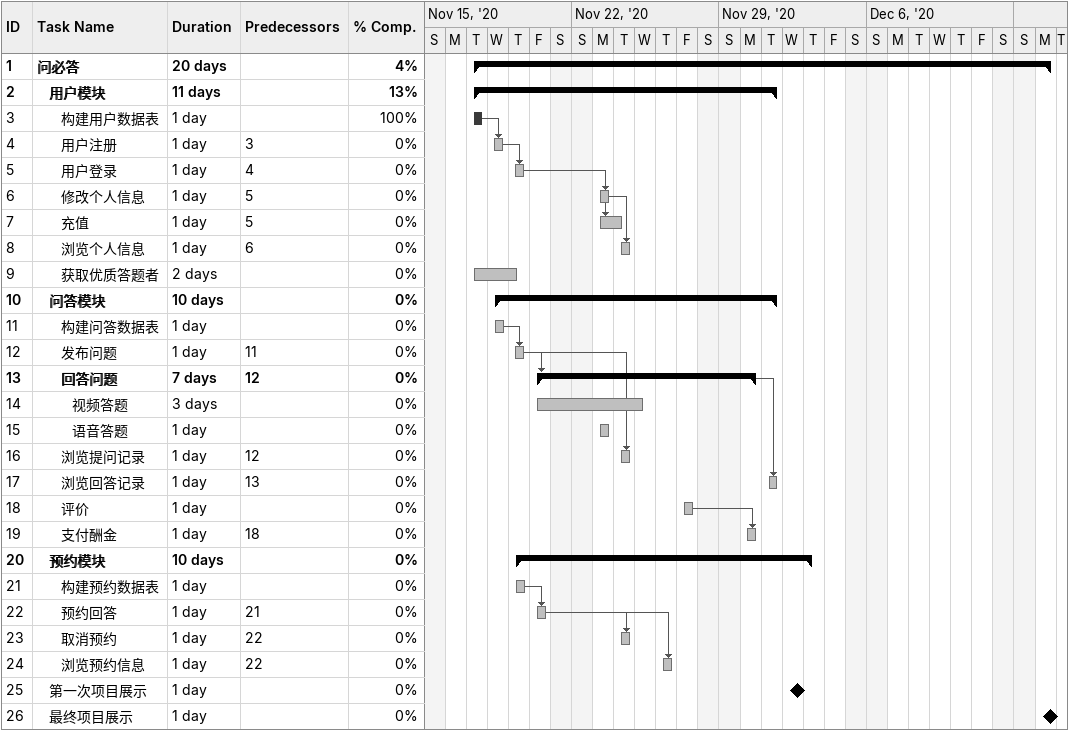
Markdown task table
| ID | Level | Task | Duration | Start | Finish | Predecessors | % complete |
|---|---|---|---|---|---|---|---|
| 1 | 1 | **问必答** | 20d | 2020-11-17 | 2020-12-14 |  | 4 |
| 2 | 2 | **用户模块** | 11d | 2020-11-17 | 2020-12-01 |  | 13 |
| 3 | 3 | 构建用户数据表 | 1d | 2020-11-17 | 2020-11-17 |  | 100 |
| 4 | 3 | 用户注册 | 1d | 2020-11-18 | 2020-11-18 | 3 | 0 |
| 5 | 3 | 用户登录 | 1d | 2020-11-19 | 2020-11-19 | 4 | 0 |
| 6 | 3 | 修改个人信息 | 1d | 2020-11-23 | 2020-11-23 | 5 | 0 |
| 7 | 3 | 充值 | 1d | 2020-11-23 | 2020-11-24 | 5 | 0 |
| 8 | 3 | 浏览个人信息 | 1d | 2020-11-24 | 2020-11-24 | 6 | 0 |
| 9 | 3 | 获取优质答题者 | 2d | 2020-11-17 | 2020-11-19 |  | 0 |
| 10 | 2 | **问答模块** | 10d | 2020-11-18 | 2020-12-01 |  | 0 |
| 11 | 3 | 构建问答数据表 | 1d | 2020-11-18 | 2020-11-18 |  | 0 |
| 12 | 3 | 发布问题 | 1d | 2020-11-19 | 2020-11-19 | 11 | 0 |
| 13 | 3 | **回答问题** | 7d | 2020-11-20 | 2020-11-30 | 12 | 0 |
| 14 | 4 | 视频答题 | 3d | 2020-11-20 | 2020-11-25 |  | 0 |
| 15 | 4 | 语音答题 | 1d | 2020-11-23 | 2020-11-23 |  | 0 |
| 16 | 3 | 浏览提问记录 | 1d | 2020-11-24 | 2020-11-24 | 12 | 0 |
| 17 | 3 | 浏览回答记录 | 1d | 2020-12-01 | 2020-12-01 | 13 | 0 |
| 18 | 3 | 评价 | 1d | 2020-11-27 | 2020-11-27 |  | 0 |
| 19 | 3 | 支付酬金 | 1d | 2020-11-30 | 2020-11-30 | 18 | 0 |
| 20 | 2 | **预约模块** | 10d | 2020-11-19 | 2020-12-03 |  | 0 |
| 21 | 3 | 构建预约数据表 | 1d | 2020-11-19 | 2020-11-19 |  | 0 |
| 22 | 3 | 预约回答 | 1d | 2020-11-20 | 2020-11-20 | 21 | 0 |
| 23 | 3 | 取消预约 | 1d | 2020-11-24 | 2020-11-24 | 22 | 0 |
| 24 | 3 | 浏览预约信息 | 1d | 2020-11-26 | 2020-11-26 | 22 | 0 |
| 25 | 2 | 第一次项目展示 | 1d | 2020-12-02 | 2020-12-02 |  | 0 |
| 26 | 2 | 最终项目展示 | 1d | 2020-12-14 | 2020-12-14 |  | 0 |
